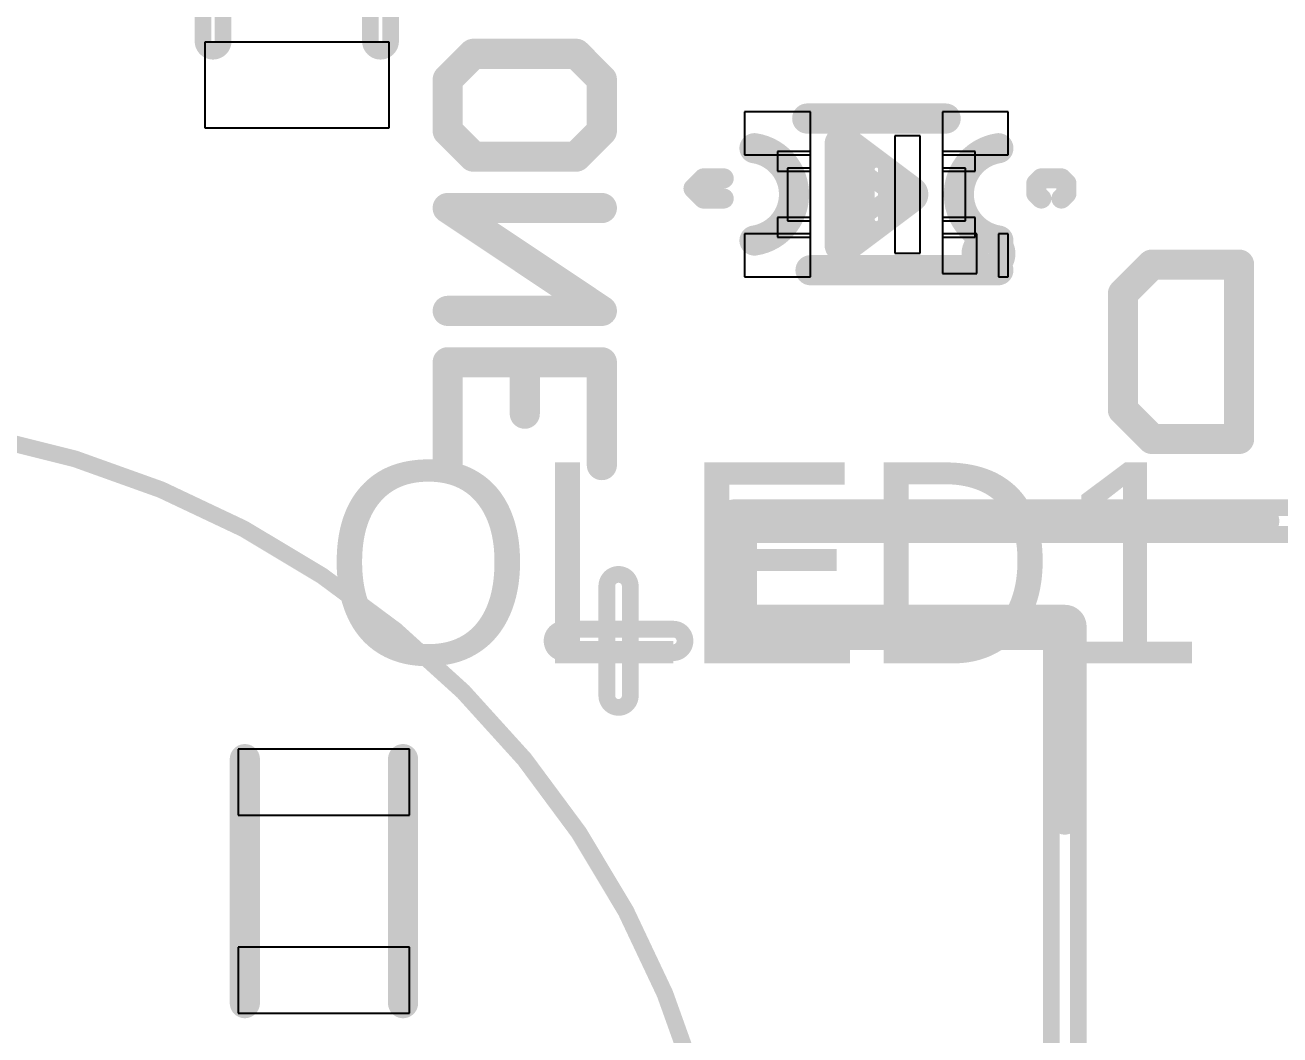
# Model space of a CAD drawing. Header units: millimetres. Extents: x 14 to 185, y 20 to 238.
# Drawn here: x 45.49 to 55, y 88.75 to 96.41 of the extents above; entities that cross this region are included whole.
import ezdxf

# ---------------------------------------------------------------- set-up
doc = ezdxf.new("R2010")
doc.units = ezdxf.units.MM
doc.layers.add('BottomOverlay', color=54, linetype='Continuous')
doc.layers.add('TopOverlay', color=2, linetype='Continuous')

# ---------------------------------------------------------------- blocks, each defined once
blk = doc.blocks.new('ADAFRUIT_390_B_12')
at = {"layer": 'BottomOverlay'}
for p, q in [((23.703, -5.985), (23.378, -5.985)), ((23.378, -5.985), (23.378, -6.485)), ((23.703, -6.485), (23.703, -5.985)), ((24.628, -5.985), (24.303, -5.985)), ((24.303, -5.985), (24.303, -6.06)), ((24.628, -6.06), (24.628, -5.985)), ((24.303, -6.06), (24.628, -6.06)), ((23.828, -6.235), (23.678, -6.235)), ((23.678, -6.235), (23.678, -6.485)), ((23.828, -6.485), (23.828, -6.235)), ((24.328, -6.235), (24.178, -6.235)), ((24.178, -6.235), (24.178, -6.485)), ((24.603, -6.223), (24.303, -6.223)), ((24.303, -6.223), (24.303, -6.485)), ((24.328, -6.485), (24.328, -6.235)), ((24.603, -6.485), (24.603, -6.223)), ((24.203, -6.31), (23.803, -6.31)), ((23.803, -6.31), (23.803, -6.485)), ((24.203, -6.485), (24.203, -6.31)), ((23.378, -6.485), (23.703, -6.485)), ((23.678, -6.485), (23.828, -6.485)), ((23.803, -6.485), (24.203, -6.485)), ((24.178, -6.485), (24.328, -6.485)), ((24.303, -6.485), (24.603, -6.485)), ((24.4475, -6.6539), (23.5585, -6.6539)), ((23.5585, -6.6539), (23.5585, -6.8444)), ((24.4475, -6.8444), (24.4475, -6.6539)), ((23.5585, -6.8444), (24.4475, -6.8444)), ((23.703, -7.485), (23.378, -7.485)), ((23.378, -7.485), (23.378, -7.985)), ((23.828, -7.485), (23.678, -7.485)), ((23.678, -7.485), (23.678, -7.735)), ((23.703, -7.985), (23.703, -7.485)), ((24.203, -7.485), (23.803, -7.485)), ((23.803, -7.485), (23.803, -7.66)), ((23.828, -7.735), (23.828, -7.485)), ((24.328, -7.485), (24.178, -7.485)), ((24.178, -7.485), (24.178, -7.735)), ((24.203, -7.66), (24.203, -7.485)), ((24.628, -7.485), (24.303, -7.485)), ((24.303, -7.485), (24.303, -7.985)), ((24.328, -7.735), (24.328, -7.485)), ((24.628, -7.985), (24.628, -7.485)), ((23.803, -7.66), (24.203, -7.66)), ((23.678, -7.735), (23.828, -7.735)), ((24.178, -7.735), (24.328, -7.735)), ((23.378, -7.985), (23.703, -7.985)), ((24.303, -7.985), (24.628, -7.985)), ((28.71, -10.526), (28.21, -10.526)), ((28.21, -10.526), (28.21, -11.826)), ((28.71, -11.826), (28.71, -10.526)), ((30.21, -10.526), (29.71, -10.526)), ((29.71, -10.526), (29.71, -11.826)), ((30.21, -11.826), (30.21, -10.526)), ((23.4978, -10.6805), (22.8478, -10.6805)), ((22.8478, -10.6805), (22.8478, -12.0805)), ((23.4978, -12.0805), (23.4978, -10.6805)), ((28.21, -11.826), (28.71, -11.826)), ((29.71, -11.826), (30.21, -11.826)), ((22.8478, -12.0805), (23.4978, -12.0805))]:
    blk.add_line(p, q, dxfattribs=at)
at = {"layer": 'BottomOverlay', "const_width": 0.127}
for points in [[(26.3784, -8.056), (26.3784, -0.556)], [(26.5816, -8.056), (26.5816, -0.556)], [(26.4165, -8.056), (26.4165, -4.056)], [(26.5435, -8.056), (26.5435, -4.056)], [(24.4845, -4.8949), (24.4845, -4.234)], [(25.8572, -4.1832), (24.5353, -4.1832)], [(24.5861, -4.8949), (24.5861, -4.234)], [(25.8064, -4.8949), (25.8064, -4.234)], [(25.908, -4.8949), (25.908, -4.234)], [(25.8572, -4.2848), (24.5353, -4.2848)], [(24.7915, -5.0793), (24.5712, -4.859)], [(25.601, -5.0793), (25.8213, -4.859)], [(24.7197, -5.1512), (24.4994, -4.9309)], [(25.6728, -5.1512), (25.8931, -4.9309)], [(25.6369, -5.0645), (24.7556, -5.0645)], [(25.6369, -5.1661), (24.7556, -5.1661)], [(33.68, -5.4544), (27.28, -5.4544)], [(23.8691, -5.7344), (23.8691, -5.5818)], [(23.8728, -5.5729), (23.911, -5.5347)], [(23.8908, -5.5908), (23.9289, -5.5527)], [(23.8945, -5.7344), (23.8945, -5.5818)], [(23.9962, -5.531), (23.92, -5.531)], [(23.9962, -5.5564), (23.92, -5.5564)], [(24.0254, -5.5908), (23.9872, -5.5527)], [(24.0433, -5.5729), (24.0052, -5.5347)], [(27.1784, -8.056), (27.1784, -5.556)], [(27.2665, -8.056), (27.2665, -5.556)], [(28.73, -5.4925), (27.33, -5.4925)], [(27.3816, -8.056), (27.3816, -5.556)], [(27.3935, -8.056), (27.3935, -5.556)], [(33.68, -5.6576), (27.28, -5.6576)], [(28.73, -5.6195), (27.33, -5.6195)], [(23.911, -5.7815), (23.8728, -5.7433)], [(23.9289, -5.7635), (23.8908, -5.7254)], [(23.9962, -5.7598), (23.92, -5.7598)], [(23.9872, -5.7635), (24.0254, -5.7254)], [(24.0052, -5.7815), (24.0433, -5.7433)], [(23.9962, -5.7852), (23.92, -5.7852)], [(24.5272, -7.485), (24.5272, -6.06)], [(24.6288, -7.485), (24.6288, -6.06)], [(23.3772, -7.51), (23.3772, -6.46)], [(23.4788, -7.51), (23.4788, -6.46)], [(23.561, -7.1933), (23.942, -6.6853)], [(24.445, -7.1933), (24.064, -6.6853)], [(23.683, -7.2847), (24.064, -6.7767)], [(24.0792, -6.7564), (23.9268, -6.7564)], [(24.323, -7.2847), (23.942, -6.7767)], [(24.1935, -6.9088), (23.8125, -6.9088)], [(24.0792, -6.9088), (23.9268, -6.9088)], [(24.3078, -7.0612), (23.6982, -7.0612)], [(24.1935, -7.0612), (23.8125, -7.0612)], [(24.384, -7.1628), (23.622, -7.1628)], [(24.3078, -7.2136), (23.6982, -7.2136)], [(24.384, -7.3152), (23.622, -7.3152)], [(27.28, -7.9544), (26.48, -7.9544)], [(27.33, -7.9925), (26.48, -7.9925)], [(23.8691, -8.2962), (23.8691, -8.1437)], [(23.8945, -8.2962), (23.8945, -8.1437)], [(24.0217, -8.2962), (24.0217, -8.1437)], [(24.047, -8.2962), (24.047, -8.1437)], [(27.33, -8.1195), (26.48, -8.1195)], [(24.0343, -8.2454), (23.8818, -8.2454)], [(27.28, -8.1576), (26.48, -8.1576)], [(23.9491, -8.3815), (23.8728, -8.3052)], [(24.0343, -8.2708), (23.8818, -8.2708)], [(23.9671, -8.3635), (23.8908, -8.2872)], [(23.9491, -8.3635), (24.0254, -8.2872)], [(23.9671, -8.3815), (24.0433, -8.3052)], [(27.2995, -9.3566), (27.2995, -8.5261)], [(27.4773, -9.3566), (27.4773, -8.5261)], [(27.8036, -8.8524), (26.9732, -8.8524)], [(22.9013, -9.2268), (23.0962, -9.0319)], [(22.9731, -9.2986), (23.168, -9.1037)], [(23.5219, -9.017), (23.1321, -9.017)], [(23.6809, -9.2986), (23.486, -9.1037)], [(23.7527, -9.2268), (23.5578, -9.0319)], [(24.0558, -10.2372), (24.0558, -9.0678)], [(24.0643, -10.209), (24.8439, -9.0396)], [(24.1489, -10.2654), (24.9285, -9.096)], [(24.1574, -10.2372), (24.1574, -9.0678)], [(24.8354, -10.2372), (24.8354, -9.0678)], [(24.937, -10.2372), (24.937, -9.0678)], [(25.2252, -10.2372), (25.2252, -9.0678)], [(26.0556, -9.017), (25.276, -9.017)], [(25.3268, -10.2372), (25.3268, -9.0678)], [(27.8036, -9.0302), (26.9732, -9.0302)], [(23.5219, -9.1186), (23.1321, -9.1186)], [(26.0556, -9.1186), (25.276, -9.1186)], [(22.8864, -10.0423), (22.8864, -9.2627)], [(22.988, -10.0423), (22.988, -9.2627)], [(23.666, -10.0423), (23.666, -9.2627)], [(23.7676, -10.0423), (23.7676, -9.2627)], [(25.6658, -9.6017), (25.276, -9.6017)], [(25.6658, -9.7033), (25.276, -9.7033)], [(23.168, -10.2013), (22.9731, -10.0064)], [(23.486, -10.2013), (23.6809, -10.0064)], [(23.0962, -10.2731), (22.9013, -10.0782)], [(23.5578, -10.2731), (23.7527, -10.0782)], [(23.5219, -10.1864), (23.1321, -10.1864)], [(26.0556, -10.1864), (25.276, -10.1864)], [(23.5219, -10.288), (23.1321, -10.288)], [(26.0556, -10.288), (25.276, -10.288)], [(30.135, -10.5252), (28.285, -10.5252)], [(30.135, -10.6268), (28.285, -10.6268)], [(22.841, -10.6708), (22.021, -10.6708)], [(22.841, -10.8232), (22.021, -10.8232)], [(30.135, -11.7252), (28.285, -11.7252)], [(30.135, -11.8268), (28.285, -11.8268)], [(22.841, -11.9408), (22.021, -11.9408)], [(22.841, -12.0932), (22.021, -12.0932)]]:
    blk.add_lwpolyline(points, dxfattribs=at)
for points in [[(26.4165, -4.056, -1), (26.5435, -4.056)], [(24.4845, -4.234, -1), (24.5861, -4.234)], [(24.5353, -4.2848, -1), (24.5353, -4.1832)], [(25.8064, -4.234, -1), (25.908, -4.234)], [(25.8572, -4.1832, -1), (25.8572, -4.2848)], [(24.4994, -4.9309, -1), (24.5712, -4.859)], [(24.5861, -4.8949, -1), (24.4845, -4.8949)], [(25.908, -4.8949, -1), (25.8064, -4.8949)], [(25.8213, -4.859, -1), (25.8931, -4.9309)], [(24.7556, -5.1661, -1), (24.7556, -5.0645)], [(24.7915, -5.0793, -1), (24.7197, -5.1512)], [(25.6728, -5.1512, -1), (25.601, -5.0793)], [(25.6369, -5.0645, -1), (25.6369, -5.1661)], [(27.1784, -5.556, -1), (27.3816, -5.556)], [(27.28, -5.6576, -1), (27.28, -5.4544)], [(23.8691, -5.5818, -1), (23.8945, -5.5818)], [(23.8908, -5.5908, -1), (23.8728, -5.5729)], [(23.92, -5.5564, -1), (23.92, -5.531)], [(23.911, -5.5347, -1), (23.9289, -5.5527)], [(23.9872, -5.5527, -1), (24.0052, -5.5347)], [(23.9962, -5.531, -1), (23.9962, -5.5564)], [(24.0433, -5.5729, -1), (24.0254, -5.5908)], [(27.33, -5.6195, -1), (27.33, -5.4925)], [(27.2665, -5.556, -1), (27.3935, -5.556)], [(28.73, -5.4925, -1), (28.73, -5.6195)], [(23.8728, -5.7433, -1), (23.8908, -5.7254)], [(23.8945, -5.7344, -1), (23.8691, -5.7344)], [(23.92, -5.7852, -1), (23.92, -5.7598)], [(23.9289, -5.7635, -1), (23.911, -5.7815)], [(24.0052, -5.7815, -1), (23.9872, -5.7635)], [(23.9962, -5.7598, -1), (23.9962, -5.7852)], [(24.0254, -5.7254, -1), (24.0433, -5.7433)], [(23.6028, -6.0678, -1), (23.7032, -6.0522)], [(24.3028, -6.0522, -0.8571), (23.7032, -6.0522)], [(24.3028, -6.0522, -1), (24.4032, -6.0678)], [(24.5272, -6.06, -1), (24.6288, -6.06)], [(24.4032, -6.0678, -0.8571), (23.6028, -6.0678)], [(23.3772, -6.46, -1), (23.4788, -6.46)], [(23.942, -6.7767, -1), (24.064, -6.6853)], [(23.942, -6.6853, -1), (24.064, -6.7767)], [(23.9268, -6.9088, -1), (23.9268, -6.7564)], [(24.0792, -6.7564, -1), (24.0792, -6.9088)], [(23.8125, -7.0612, -1), (23.8125, -6.9088)], [(24.1935, -6.9088, -1), (24.1935, -7.0612)], [(23.6982, -7.2136, -1), (23.6982, -7.0612)], [(24.3078, -7.0612, -1), (24.3078, -7.2136)], [(23.622, -7.3152, -1), (23.622, -7.1628)], [(23.683, -7.2847, -1), (23.561, -7.1933)], [(24.445, -7.1933, -1), (24.323, -7.2847)], [(24.384, -7.1628, -1), (24.384, -7.3152)], [(24.6288, -7.485, -1), (24.5272, -7.485)], [(23.4788, -7.51, -1), (23.3772, -7.51)], [(23.6028, -7.9022, -0.8571), (24.4032, -7.9022)], [(23.7032, -7.9178, -0.8571), (24.3028, -7.9178)], [(23.7032, -7.9178, -1), (23.6028, -7.9022)], [(24.4032, -7.9022, -1), (24.3028, -7.9178)], [(26.48, -8.1576, -1), (26.48, -7.9544)], [(27.28, -7.9544, -1), (27.28, -8.1576)], [(26.5816, -8.056, -1), (26.3784, -8.056)], [(26.48, -8.1195, -1), (26.48, -7.9925)], [(26.5435, -8.056, -1), (26.4165, -8.056)], [(27.3816, -8.056, -1), (27.1784, -8.056)], [(27.3935, -8.056, -1), (27.2665, -8.056)], [(27.33, -7.9925, -1), (27.33, -8.1195)], [(23.8691, -8.1437, -1), (23.8945, -8.1437)], [(24.0217, -8.1437, -1), (24.047, -8.1437)], [(23.8818, -8.2708, -1), (23.8818, -8.2454)], [(24.0343, -8.2454, -1), (24.0343, -8.2708)], [(23.8728, -8.3052, -1), (23.8908, -8.2872)], [(23.8945, -8.2962, -1), (23.8691, -8.2962)], [(24.047, -8.2962, -1), (24.0217, -8.2962)], [(24.0254, -8.2872, -1), (24.0433, -8.3052)], [(23.9671, -8.3815, -1), (23.9491, -8.3635)], [(23.9671, -8.3635, -1), (23.9491, -8.3815)], [(27.2995, -8.5261, -1), (27.4773, -8.5261)], [(26.9732, -9.0302, -1), (26.9732, -8.8524)], [(27.8036, -8.8524, -1), (27.8036, -9.0302)], [(23.1321, -9.1186, -1), (23.1321, -9.017)], [(23.0962, -9.0319, -1), (23.168, -9.1037)], [(23.486, -9.1037, -1), (23.5578, -9.0319)], [(23.5219, -9.017, -1), (23.5219, -9.1186)], [(24.0558, -9.0678, -1), (24.1574, -9.0678)], [(24.8354, -9.0678, -1), (24.937, -9.0678)], [(24.8439, -9.0396, -1), (24.9285, -9.096)], [(25.276, -9.1186, -1), (25.276, -9.017)], [(25.2252, -9.0678, -1), (25.3268, -9.0678)], [(26.0556, -9.017, -1), (26.0556, -9.1186)], [(22.8864, -9.2627, -1), (22.988, -9.2627)], [(22.9731, -9.2986, -1), (22.9013, -9.2268)], [(23.666, -9.2627, -1), (23.7676, -9.2627)], [(23.7527, -9.2268, -1), (23.6809, -9.2986)], [(27.4773, -9.3566, -1), (27.2995, -9.3566)], [(25.276, -9.7033, -1), (25.276, -9.6017)], [(25.6658, -9.6017, -1), (25.6658, -9.7033)], [(22.9013, -10.0782, -1), (22.9731, -10.0064)], [(22.988, -10.0423, -1), (22.8864, -10.0423)], [(23.7676, -10.0423, -1), (23.666, -10.0423)], [(23.6809, -10.0064, -1), (23.7527, -10.0782)], [(23.1321, -10.288, -1), (23.1321, -10.1864)], [(23.168, -10.2013, -1), (23.0962, -10.2731)], [(23.5578, -10.2731, -1), (23.486, -10.2013)], [(23.5219, -10.1864, -1), (23.5219, -10.288)], [(24.1489, -10.2654, -1), (24.0643, -10.209)], [(24.1574, -10.2372, -1), (24.0558, -10.2372)], [(24.937, -10.2372, -1), (24.8354, -10.2372)], [(25.276, -10.288, -1), (25.276, -10.1864)], [(25.3268, -10.2372, -1), (25.2252, -10.2372)], [(26.0556, -10.1864, -1), (26.0556, -10.288)], [(28.285, -10.6268, -1), (28.285, -10.5252)], [(30.135, -10.5252, -1), (30.135, -10.6268)], [(22.841, -10.6708, -1), (22.841, -10.8232)], [(28.285, -11.8268, -1), (28.285, -11.7252)], [(30.135, -11.7252, -1), (30.135, -11.8268)], [(22.841, -11.9408, -1), (22.841, -12.0932)]]:
    blk.add_lwpolyline(points, format="xyb", dxfattribs=at)
at = {"layer": 'BottomOverlay'}
for points, const_width in [([(26.3848, -4.056, 1), (26.4483, -4.056, 1)], 0.0635), ([(26.3848, -4.056, 1), (26.4483, -4.056, 1)], 0.0635), ([(26.5118, -4.056, 1), (26.5753, -4.056, 1)], 0.0635), ([(26.5118, -4.056, 1), (26.5753, -4.056, 1)], 0.0635), ([(24.4528, -4.234, 1), (24.5163, -4.234, 1)], 0.0635), ([(24.4528, -4.234, 1), (24.5163, -4.234, 1)], 0.0635), ([(24.5036, -4.1832, 1), (24.5671, -4.1832, 1)], 0.0635), ([(24.5036, -4.1832, 1), (24.5671, -4.1832, 1)], 0.0635), ([(24.5544, -4.234, 1), (24.6179, -4.234, 1)], 0.0635), ([(24.5544, -4.234, 1), (24.6179, -4.234, 1)], 0.0635), ([(25.7747, -4.234, 1), (25.8381, -4.234, 1)], 0.0635), ([(25.7747, -4.234, 1), (25.8381, -4.234, 1)], 0.0635), ([(25.8255, -4.1832, 1), (25.889, -4.1832, 1)], 0.0635), ([(25.8255, -4.1832, 1), (25.889, -4.1832, 1)], 0.0635), ([(25.8762, -4.234, 1), (25.9398, -4.234, 1)], 0.0635), ([(25.8762, -4.234, 1), (25.9398, -4.234, 1)], 0.0635), ([(24.5036, -4.2848, 1), (24.5671, -4.2848, 1)], 0.0635), ([(24.5036, -4.2848, 1), (24.5671, -4.2848, 1)], 0.0635), ([(25.8255, -4.2848, 1), (25.889, -4.2848, 1)], 0.0635), ([(25.8255, -4.2848, 1), (25.889, -4.2848, 1)], 0.0635), ([(24.4528, -4.8949, 1), (24.5163, -4.8949, 1)], 0.0635), ([(24.4528, -4.8949, 1), (24.5163, -4.8949, 1)], 0.0635), ([(24.5395, -4.859, 1), (24.603, -4.859, 1)], 0.0635), ([(24.5395, -4.859, 1), (24.603, -4.859, 1)], 0.0635), ([(24.5544, -4.8949, 1), (24.6179, -4.8949, 1)], 0.0635), ([(24.5544, -4.8949, 1), (24.6179, -4.8949, 1)], 0.0635), ([(25.7747, -4.8949, 1), (25.8381, -4.8949, 1)], 0.0635), ([(25.7747, -4.8949, 1), (25.8381, -4.8949, 1)], 0.0635), ([(25.7895, -4.859, 1), (25.853, -4.859, 1)], 0.0635), ([(25.7895, -4.859, 1), (25.853, -4.859, 1)], 0.0635), ([(25.8762, -4.8949, 1), (25.9398, -4.8949, 1)], 0.0635), ([(25.8762, -4.8949, 1), (25.9398, -4.8949, 1)], 0.0635), ([(24.4676, -4.9309, 1), (24.5311, -4.9309, 1)], 0.0635), ([(24.4676, -4.9309, 1), (24.5311, -4.9309, 1)], 0.0635), ([(25.8614, -4.9309, 1), (25.9249, -4.9309, 1)], 0.0635), ([(25.8614, -4.9309, 1), (25.9249, -4.9309, 1)], 0.0635), ([(24.7238, -5.0645, 1), (24.7873, -5.0645, 1)], 0.0635), ([(24.7238, -5.0645, 1), (24.7873, -5.0645, 1)], 0.0635), ([(24.7597, -5.0793, 1), (24.8232, -5.0793, 1)], 0.0635), ([(24.7597, -5.0793, 1), (24.8232, -5.0793, 1)], 0.0635), ([(25.5693, -5.0793, 1), (25.6328, -5.0793, 1)], 0.0635), ([(25.5693, -5.0793, 1), (25.6328, -5.0793, 1)], 0.0635), ([(25.6052, -5.0645, 1), (25.6687, -5.0645, 1)], 0.0635), ([(25.6052, -5.0645, 1), (25.6687, -5.0645, 1)], 0.0635), ([(24.6879, -5.1512, 1), (24.7514, -5.1512, 1)], 0.0635), ([(24.6879, -5.1512, 1), (24.7514, -5.1512, 1)], 0.0635), ([(24.7238, -5.1661, 1), (24.7873, -5.1661, 1)], 0.0635), ([(24.7238, -5.1661, 1), (24.7873, -5.1661, 1)], 0.0635), ([(25.6052, -5.1661, 1), (25.6687, -5.1661, 1)], 0.0635), ([(25.6052, -5.1661, 1), (25.6687, -5.1661, 1)], 0.0635), ([(25.6411, -5.1512, 1), (25.7046, -5.1512, 1)], 0.0635), ([(25.6411, -5.1512, 1), (25.7046, -5.1512, 1)], 0.0635), ([(27.2482, -5.4544, 1), (27.3117, -5.4544, 1)], 0.0635), ([(27.2482, -5.4544, 1), (27.3117, -5.4544, 1)], 0.0635), ([(23.8373, -5.5818, 1), (23.9008, -5.5818, 1)], 0.0635), ([(23.8373, -5.5818, 1), (23.9008, -5.5818, 1)], 0.0635), ([(23.841, -5.5729, 1), (23.9045, -5.5729, 1)], 0.0635), ([(23.8411, -5.5729, 1), (23.9046, -5.5729, 1)], 0.0635), ([(23.8627, -5.5818, 1), (23.9262, -5.5818, 1)], 0.0635), ([(23.8627, -5.5818, 1), (23.9262, -5.5818, 1)], 0.0635), ([(23.8793, -5.5347, 1), (23.9428, -5.5347, 1)], 0.0635), ([(23.8793, -5.5347, 1), (23.9428, -5.5347, 1)], 0.0635), ([(23.8883, -5.531, 1), (23.9518, -5.531, 1)], 0.0635), ([(23.8883, -5.531, 1), (23.9518, -5.531, 1)], 0.0635), ([(23.8883, -5.5564, 1), (23.9518, -5.5564, 1)], 0.0635), ([(23.8883, -5.5564, 1), (23.9518, -5.5564, 1)], 0.0635), ([(23.8972, -5.5527, 1), (23.9607, -5.5527, 1)], 0.0635), ([(23.8972, -5.5527, 1), (23.9607, -5.5527, 1)], 0.0635), ([(23.9555, -5.5527, 1), (24.019, -5.5527, 1)], 0.0635), ([(23.9555, -5.5527, 1), (24.019, -5.5527, 1)], 0.0635), ([(23.9645, -5.531, 1), (24.028, -5.531, 1)], 0.0635), ([(23.9645, -5.531, 1), (24.028, -5.531, 1)], 0.0635), ([(23.9645, -5.5564, 1), (24.028, -5.5564, 1)], 0.0635), ([(23.9645, -5.5564, 1), (24.028, -5.5564, 1)], 0.0635), ([(23.9734, -5.5347, 1), (24.0369, -5.5347, 1)], 0.0635), ([(23.9734, -5.5347, 1), (24.0369, -5.5347, 1)], 0.0635), ([(24.0115, -5.5729, 1), (24.075, -5.5729, 1)], 0.0635), ([(24.0115, -5.5729, 1), (24.075, -5.5729, 1)], 0.0635), ([(27.1466, -5.556, 1), (27.2101, -5.556, 1)], 0.0635), ([(27.1466, -5.556, 1), (27.2101, -5.556, 1)], 0.0635), ([(27.2348, -5.556, 1), (27.2983, -5.556, 1)], 0.0635), ([(27.2348, -5.556, 1), (27.2983, -5.556, 1)], 0.0635), ([(27.2983, -5.4925, 1), (27.3618, -5.4925, 1)], 0.0635), ([(27.2983, -5.4925, 1), (27.3618, -5.4925, 1)], 0.0635), ([(27.3498, -5.556, 1), (27.4133, -5.556, 1)], 0.0635), ([(27.3498, -5.556, 1), (27.4133, -5.556, 1)], 0.0635), ([(27.3618, -5.556, 1), (27.4253, -5.556, 1)], 0.0635), ([(27.3618, -5.556, 1), (27.4253, -5.556, 1)], 0.0635), ([(28.6983, -5.4925, 1), (28.7618, -5.4925, 1)], 0.0635), ([(28.6983, -5.4925, 1), (28.7618, -5.4925, 1)], 0.0635), ([(23.8591, -5.5908, 1), (23.9226, -5.5908, 1)], 0.0635), ([(23.8591, -5.5908, 1), (23.9226, -5.5908, 1)], 0.0635), ([(23.9937, -5.5908, 1), (24.0572, -5.5908, 1)], 0.0635), ([(23.9936, -5.5908, 1), (24.0571, -5.5908, 1)], 0.0635), ([(27.2482, -5.6576, 1), (27.3117, -5.6576, 1)], 0.0635), ([(27.2482, -5.6576, 1), (27.3117, -5.6576, 1)], 0.0635), ([(27.2983, -5.6195, 1), (27.3618, -5.6195, 1)], 0.0635), ([(27.2983, -5.6195, 1), (27.3618, -5.6195, 1)], 0.0635), ([(28.6983, -5.6195, 1), (28.7618, -5.6195, 1)], 0.0635), ([(28.6983, -5.6195, 1), (28.7618, -5.6195, 1)], 0.0635), ([(23.8373, -5.7344, 1), (23.9008, -5.7344, 1)], 0.0635), ([(23.8373, -5.7344, 1), (23.9008, -5.7344, 1)], 0.0635), ([(23.841, -5.7433, 1), (23.9045, -5.7433, 1)], 0.0635), ([(23.8411, -5.7433, 1), (23.9046, -5.7433, 1)], 0.0635), ([(23.8591, -5.7254, 1), (23.9226, -5.7254, 1)], 0.0635), ([(23.8591, -5.7254, 1), (23.9226, -5.7254, 1)], 0.0635), ([(23.8627, -5.7344, 1), (23.9262, -5.7344, 1)], 0.0635), ([(23.8627, -5.7344, 1), (23.9262, -5.7344, 1)], 0.0635), ([(23.8883, -5.7598, 1), (23.9518, -5.7598, 1)], 0.0635), ([(23.8883, -5.7598, 1), (23.9518, -5.7598, 1)], 0.0635), ([(23.8972, -5.7635, 1), (23.9607, -5.7635, 1)], 0.0635), ([(23.8972, -5.7635, 1), (23.9607, -5.7635, 1)], 0.0635), ([(23.9555, -5.7635, 1), (24.019, -5.7635, 1)], 0.0635), ([(23.9555, -5.7635, 1), (24.019, -5.7635, 1)], 0.0635), ([(23.9645, -5.7598, 1), (24.028, -5.7598, 1)], 0.0635), ([(23.9645, -5.7598, 1), (24.028, -5.7598, 1)], 0.0635), ([(23.9937, -5.7254, 1), (24.0572, -5.7254, 1)], 0.0635), ([(23.9937, -5.7254, 1), (24.0572, -5.7254, 1)], 0.0635), ([(24.0115, -5.7433, 1), (24.075, -5.7433, 1)], 0.0635), ([(24.0115, -5.7433, 1), (24.075, -5.7433, 1)], 0.0635), ([(23.8793, -5.7815, 1), (23.9428, -5.7815, 1)], 0.0635), ([(23.8793, -5.7815, 1), (23.9428, -5.7815, 1)], 0.0635), ([(23.8883, -5.7852, 1), (23.9518, -5.7852, 1)], 0.0635), ([(23.8883, -5.7852, 1), (23.9518, -5.7852, 1)], 0.0635), ([(23.9645, -5.7852, 1), (24.028, -5.7852, 1)], 0.0635), ([(23.9645, -5.7852, 1), (24.028, -5.7852, 1)], 0.0635), ([(23.9734, -5.7815, 1), (24.0369, -5.7815, 1)], 0.0635), ([(23.9734, -5.7815, 1), (24.0369, -5.7815, 1)], 0.0635), ([(23.6715, -6.0522, 1), (23.735, -6.0522, 1)], 0.0635), ([(23.6715, -6.0522, 1), (23.735, -6.0522, 1)], 0.0635), ([(24.271, -6.0522, 1), (24.3345, -6.0522, 1)], 0.0635), ([(24.271, -6.0522, 1), (24.3345, -6.0522, 1)], 0.0635), ([(24.5941, -6.135, 1), (24.3119, -6.135, 1)], 0.127), ([(24.4955, -6.06, 1), (24.559, -6.06, 1)], 0.0635), ([(24.4955, -6.06, 1), (24.559, -6.06, 1)], 0.0635), ([(24.5971, -6.06, 1), (24.6606, -6.06, 1)], 0.0635), ([(24.5971, -6.06, 1), (24.6606, -6.06, 1)], 0.0635), ([(23.5711, -6.0678, 1), (23.6346, -6.0678, 1)], 0.0635), ([(23.5711, -6.0678, 1), (23.6346, -6.0678, 1)], 0.0635), ([(24.2801, -6.135, 1), (24.3436, -6.135, 1)], 0.0635), ([(24.5179, -6.135, 1), (24.3881, -6.135, 1)], 0.127), ([(24.3563, -6.135, 1), (24.4198, -6.135, 1)], 0.0635), ([(24.3714, -6.0678, 1), (24.4349, -6.0678, 1)], 0.0635), ([(24.3714, -6.0678, 1), (24.4349, -6.0678, 1)], 0.0635), ([(24.4861, -6.135, 1), (24.5496, -6.135, 1)], 0.0635), ([(24.5623, -6.135, 1), (24.6258, -6.135, 1)], 0.0635), ([(23.3454, -6.46, 1), (23.4089, -6.46, 1)], 0.0635), ([(23.3454, -6.46, 1), (23.4089, -6.46, 1)], 0.0635), ([(23.447, -6.46, 1), (23.5105, -6.46, 1)], 0.0635), ([(23.447, -6.46, 1), (23.5105, -6.46, 1)], 0.0635), ([(23.9102, -6.6853, 1), (23.9737, -6.6853, 1)], 0.0635), ([(23.9102, -6.6853, 1), (23.9737, -6.6853, 1)], 0.0635), ([(24.0323, -6.6853, 1), (24.0958, -6.6853, 1)], 0.0635), ([(24.0323, -6.6853, 1), (24.0958, -6.6853, 1)], 0.0635), ([(23.8951, -6.7564, 1), (23.9585, -6.7564, 1)], 0.0635), ([(23.8951, -6.7564, 1), (23.9585, -6.7564, 1)], 0.0635), ([(23.9102, -6.7767, 1), (23.9737, -6.7767, 1)], 0.0635), ([(23.9102, -6.7767, 1), (23.9737, -6.7767, 1)], 0.0635), ([(24.0323, -6.7767, 1), (24.0958, -6.7767, 1)], 0.0635), ([(24.0323, -6.7767, 1), (24.0958, -6.7767, 1)], 0.0635), ([(24.0475, -6.7564, 1), (24.1109, -6.7564, 1)], 0.0635), ([(24.0475, -6.7564, 1), (24.1109, -6.7564, 1)], 0.0635), ([(23.7808, -6.9088, 1), (23.8442, -6.9088, 1)], 0.0635), ([(23.7808, -6.9088, 1), (23.8442, -6.9088, 1)], 0.0635), ([(23.8951, -6.9088, 1), (23.9585, -6.9088, 1)], 0.0635), ([(23.8951, -6.9088, 1), (23.9585, -6.9088, 1)], 0.0635), ([(24.0475, -6.9088, 1), (24.1109, -6.9088, 1)], 0.0635), ([(24.0475, -6.9088, 1), (24.1109, -6.9088, 1)], 0.0635), ([(24.1618, -6.9088, 1), (24.2252, -6.9088, 1)], 0.0635), ([(24.1618, -6.9088, 1), (24.2252, -6.9088, 1)], 0.0635), ([(23.6665, -7.0612, 1), (23.7299, -7.0612, 1)], 0.0635), ([(23.6665, -7.0612, 1), (23.7299, -7.0612, 1)], 0.0635), ([(23.7808, -7.0612, 1), (23.8442, -7.0612, 1)], 0.0635), ([(23.7808, -7.0612, 1), (23.8442, -7.0612, 1)], 0.0635), ([(24.1618, -7.0612, 1), (24.2252, -7.0612, 1)], 0.0635), ([(24.1618, -7.0612, 1), (24.2252, -7.0612, 1)], 0.0635), ([(24.2761, -7.0612, 1), (24.3395, -7.0612, 1)], 0.0635), ([(24.2761, -7.0612, 1), (24.3395, -7.0612, 1)], 0.0635), ([(23.5292, -7.1933, 1), (23.5927, -7.1933, 1)], 0.0635), ([(23.5292, -7.1933, 1), (23.5927, -7.1933, 1)], 0.0635), ([(23.5903, -7.1628, 1), (23.6537, -7.1628, 1)], 0.0635), ([(23.5903, -7.1628, 1), (23.6537, -7.1628, 1)], 0.0635), ([(24.3523, -7.1628, 1), (24.4157, -7.1628, 1)], 0.0635), ([(24.3523, -7.1628, 1), (24.4157, -7.1628, 1)], 0.0635), ([(24.4133, -7.1933, 1), (24.4768, -7.1933, 1)], 0.0635), ([(24.4133, -7.1933, 1), (24.4768, -7.1933, 1)], 0.0635), ([(23.6513, -7.2847, 1), (23.7148, -7.2847, 1)], 0.0635), ([(23.6513, -7.2847, 1), (23.7148, -7.2847, 1)], 0.0635), ([(23.6665, -7.2136, 1), (23.7299, -7.2136, 1)], 0.0635), ([(23.6665, -7.2136, 1), (23.7299, -7.2136, 1)], 0.0635), ([(24.2761, -7.2136, 1), (24.3395, -7.2136, 1)], 0.0635), ([(24.2761, -7.2136, 1), (24.3395, -7.2136, 1)], 0.0635), ([(24.2912, -7.2847, 1), (24.3547, -7.2847, 1)], 0.0635), ([(24.2912, -7.2847, 1), (24.3547, -7.2847, 1)], 0.0635), ([(23.5903, -7.3152, 1), (23.6537, -7.3152, 1)], 0.0635), ([(23.5903, -7.3152, 1), (23.6537, -7.3152, 1)], 0.0635), ([(24.3523, -7.3152, 1), (24.4157, -7.3152, 1)], 0.0635), ([(24.3523, -7.3152, 1), (24.4157, -7.3152, 1)], 0.0635), ([(24.4955, -7.485, 1), (24.559, -7.485, 1)], 0.0635), ([(24.4955, -7.485, 1), (24.559, -7.485, 1)], 0.0635), ([(24.5971, -7.485, 1), (24.6606, -7.485, 1)], 0.0635), ([(24.5971, -7.485, 1), (24.6606, -7.485, 1)], 0.0635), ([(23.3454, -7.51, 1), (23.4089, -7.51, 1)], 0.0635), ([(23.3454, -7.51, 1), (23.4089, -7.51, 1)], 0.0635), ([(23.447, -7.51, 1), (23.5105, -7.51, 1)], 0.0635), ([(23.447, -7.51, 1), (23.5105, -7.51, 1)], 0.0635), ([(23.5711, -7.9022, 1), (23.6346, -7.9022, 1)], 0.0635), ([(23.5711, -7.9022, 1), (23.6346, -7.9022, 1)], 0.0635), ([(23.6715, -7.9178, 1), (23.735, -7.9178, 1)], 0.0635), ([(23.6715, -7.9178, 1), (23.735, -7.9178, 1)], 0.0635), ([(24.271, -7.9178, 1), (24.3345, -7.9178, 1)], 0.0635), ([(24.271, -7.9178, 1), (24.3345, -7.9178, 1)], 0.0635), ([(24.3714, -7.9022, 1), (24.4349, -7.9022, 1)], 0.0635), ([(24.3714, -7.9022, 1), (24.4349, -7.9022, 1)], 0.0635), ([(26.4483, -7.9544, 1), (26.5118, -7.9544, 1)], 0.0635), ([(26.4483, -7.9544, 1), (26.5118, -7.9544, 1)], 0.0635), ([(27.2482, -7.9544, 1), (27.3117, -7.9544, 1)], 0.0635), ([(27.2482, -7.9544, 1), (27.3117, -7.9544, 1)], 0.0635), ([(39.8272, -15.113, 1), (25.7048, -15.113, 1)], 0.127), ([(26.3467, -8.056, 1), (26.4102, -8.056, 1)], 0.0635), ([(26.3467, -8.056, 1), (26.4102, -8.056, 1)], 0.0635), ([(26.3848, -8.056, 1), (26.4483, -8.056, 1)], 0.0635), ([(26.3848, -8.056, 1), (26.4483, -8.056, 1)], 0.0635), ([(26.4483, -7.9925, 1), (26.5118, -7.9925, 1)], 0.0635), ([(26.4483, -7.9925, 1), (26.5118, -7.9925, 1)], 0.0635), ([(26.5118, -8.056, 1), (26.5753, -8.056, 1)], 0.0635), ([(26.5118, -8.056, 1), (26.5753, -8.056, 1)], 0.0635), ([(26.5499, -8.056, 1), (26.6134, -8.056, 1)], 0.0635), ([(26.5499, -8.056, 1), (26.6134, -8.056, 1)], 0.0635), ([(27.1466, -8.056, 1), (27.2101, -8.056, 1)], 0.0635), ([(27.1466, -8.056, 1), (27.2101, -8.056, 1)], 0.0635), ([(27.2348, -8.056, 1), (27.2983, -8.056, 1)], 0.0635), ([(27.2348, -8.056, 1), (27.2983, -8.056, 1)], 0.0635), ([(27.2983, -7.9925, 1), (27.3618, -7.9925, 1)], 0.0635), ([(27.2983, -7.9925, 1), (27.3618, -7.9925, 1)], 0.0635), ([(27.3498, -8.056, 1), (27.4133, -8.056, 1)], 0.0635), ([(27.3498, -8.056, 1), (27.4133, -8.056, 1)], 0.0635), ([(27.3618, -8.056, 1), (27.4253, -8.056, 1)], 0.0635), ([(27.3618, -8.056, 1), (27.4253, -8.056, 1)], 0.0635), ([(23.8373, -8.1437, 1), (23.9008, -8.1437, 1)], 0.0635), ([(23.8373, -8.1437, 1), (23.9008, -8.1437, 1)], 0.0635), ([(23.8627, -8.1437, 1), (23.9262, -8.1437, 1)], 0.0635), ([(23.8627, -8.1437, 1), (23.9262, -8.1437, 1)], 0.0635), ([(23.9899, -8.1437, 1), (24.0534, -8.1437, 1)], 0.0635), ([(23.9899, -8.1437, 1), (24.0534, -8.1437, 1)], 0.0635), ([(24.0153, -8.1437, 1), (24.0788, -8.1437, 1)], 0.0635), ([(24.0153, -8.1437, 1), (24.0788, -8.1437, 1)], 0.0635), ([(26.4483, -8.1195, 1), (26.5118, -8.1195, 1)], 0.0635), ([(26.4483, -8.1195, 1), (26.5118, -8.1195, 1)], 0.0635), ([(27.2983, -8.1195, 1), (27.3618, -8.1195, 1)], 0.0635), ([(27.2983, -8.1195, 1), (27.3618, -8.1195, 1)], 0.0635), ([(23.85, -8.2454, 1), (23.9135, -8.2454, 1)], 0.0635), ([(23.85, -8.2454, 1), (23.9135, -8.2454, 1)], 0.0635), ([(24.0026, -8.2454, 1), (24.0661, -8.2454, 1)], 0.0635), ([(24.0026, -8.2454, 1), (24.0661, -8.2454, 1)], 0.0635), ([(26.4483, -8.1576, 1), (26.5118, -8.1576, 1)], 0.0635), ([(26.4483, -8.1576, 1), (26.5118, -8.1576, 1)], 0.0635), ([(27.2482, -8.1576, 1), (27.3117, -8.1576, 1)], 0.0635), ([(27.2482, -8.1576, 1), (27.3117, -8.1576, 1)], 0.0635), ([(23.8373, -8.2962, 1), (23.9008, -8.2962, 1)], 0.0635), ([(23.8373, -8.2962, 1), (23.9008, -8.2962, 1)], 0.0635), ([(23.841, -8.3052, 1), (23.9045, -8.3052, 1)], 0.0635), ([(23.8411, -8.3052, 1), (23.9046, -8.3052, 1)], 0.0635), ([(23.85, -8.2708, 1), (23.9135, -8.2708, 1)], 0.0635), ([(23.85, -8.2708, 1), (23.9135, -8.2708, 1)], 0.0635), ([(23.8591, -8.2872, 1), (23.9226, -8.2872, 1)], 0.0635), ([(23.8591, -8.2872, 1), (23.9226, -8.2872, 1)], 0.0635), ([(23.8627, -8.2962, 1), (23.9262, -8.2962, 1)], 0.0635), ([(23.8627, -8.2962, 1), (23.9262, -8.2962, 1)], 0.0635), ([(23.9899, -8.2962, 1), (24.0534, -8.2962, 1)], 0.0635), ([(23.9899, -8.2962, 1), (24.0534, -8.2962, 1)], 0.0635), ([(23.9937, -8.2872, 1), (24.0572, -8.2872, 1)], 0.0635), ([(23.9937, -8.2872, 1), (24.0572, -8.2872, 1)], 0.0635), ([(24.0026, -8.2708, 1), (24.0661, -8.2708, 1)], 0.0635), ([(24.0026, -8.2708, 1), (24.0661, -8.2708, 1)], 0.0635), ([(24.0115, -8.3052, 1), (24.075, -8.3052, 1)], 0.0635), ([(24.0115, -8.3052, 1), (24.075, -8.3052, 1)], 0.0635), ([(24.0153, -8.2962, 1), (24.0788, -8.2962, 1)], 0.0635), ([(24.0153, -8.2962, 1), (24.0788, -8.2962, 1)], 0.0635), ([(23.9174, -8.3635, 1), (23.9809, -8.3635, 1)], 0.0635), ([(23.9174, -8.3635, 1), (23.9809, -8.3635, 1)], 0.0635), ([(23.9174, -8.3815, 1), (23.9809, -8.3815, 1)], 0.0635), ([(23.9174, -8.3815, 1), (23.9809, -8.3815, 1)], 0.0635), ([(23.9353, -8.3635, 1), (23.9988, -8.3635, 1)], 0.0635), ([(23.9353, -8.3635, 1), (23.9988, -8.3635, 1)], 0.0635), ([(23.9353, -8.3815, 1), (23.9988, -8.3815, 1)], 0.0635), ([(23.9353, -8.3815, 1), (23.9988, -8.3815, 1)], 0.0635), ([(27.2678, -8.5261, 1), (27.3313, -8.5261, 1)], 0.0635), ([(27.2678, -8.5261, 1), (27.3313, -8.5261, 1)], 0.0635), ([(27.4456, -8.5261, 1), (27.5091, -8.5261, 1)], 0.0635), ([(27.4456, -8.5261, 1), (27.5091, -8.5261, 1)], 0.0635), ([(26.9414, -8.8524, 1), (27.0049, -8.8524, 1)], 0.0635), ([(26.9414, -8.8524, 1), (27.0049, -8.8524, 1)], 0.0635), ([(27.7718, -8.8524, 1), (27.8353, -8.8524, 1)], 0.0635), ([(27.7718, -8.8524, 1), (27.8353, -8.8524, 1)], 0.0635), ([(23.0644, -9.0319, 1), (23.1279, -9.0319, 1)], 0.0635), ([(23.0644, -9.0319, 1), (23.1279, -9.0319, 1)], 0.0635), ([(23.1004, -9.017, 1), (23.1639, -9.017, 1)], 0.0635), ([(23.1004, -9.017, 1), (23.1639, -9.017, 1)], 0.0635), ([(23.1363, -9.1037, 1), (23.1998, -9.1037, 1)], 0.0635), ([(23.1363, -9.1037, 1), (23.1998, -9.1037, 1)], 0.0635), ([(23.4543, -9.1037, 1), (23.5178, -9.1037, 1)], 0.0635), ([(23.4543, -9.1037, 1), (23.5178, -9.1037, 1)], 0.0635), ([(23.4902, -9.017, 1), (23.5537, -9.017, 1)], 0.0635), ([(23.4902, -9.017, 1), (23.5537, -9.017, 1)], 0.0635), ([(23.526, -9.0319, 1), (23.5895, -9.0319, 1)], 0.0635), ([(23.526, -9.0319, 1), (23.5895, -9.0319, 1)], 0.0635), ([(24.024, -9.0678, 1), (24.0875, -9.0678, 1)], 0.0635), ([(24.024, -9.0678, 1), (24.0875, -9.0678, 1)], 0.0635), ([(24.1256, -9.0678, 1), (24.1891, -9.0678, 1)], 0.0635), ([(24.1256, -9.0678, 1), (24.1891, -9.0678, 1)], 0.0635), ([(24.8037, -9.0678, 1), (24.8672, -9.0678, 1)], 0.0635), ([(24.8037, -9.0678, 1), (24.8672, -9.0678, 1)], 0.0635), ([(24.8122, -9.0396, 1), (24.8757, -9.0396, 1)], 0.0635), ([(24.8121, -9.0396, 1), (24.8756, -9.0396, 1)], 0.0635), ([(24.8967, -9.096, 1), (24.9602, -9.096, 1)], 0.0635), ([(24.8967, -9.096, 1), (24.9602, -9.096, 1)], 0.0635), ([(24.9053, -9.0678, 1), (24.9688, -9.0678, 1)], 0.0635), ([(24.9053, -9.0678, 1), (24.9688, -9.0678, 1)], 0.0635), ([(25.1934, -9.0678, 1), (25.2569, -9.0678, 1)], 0.0635), ([(25.1934, -9.0678, 1), (25.2569, -9.0678, 1)], 0.0635), ([(25.2442, -9.017, 1), (25.3077, -9.017, 1)], 0.0635), ([(25.2442, -9.017, 1), (25.3077, -9.017, 1)], 0.0635), ([(25.295, -9.0678, 1), (25.3585, -9.0678, 1)], 0.0635), ([(25.295, -9.0678, 1), (25.3585, -9.0678, 1)], 0.0635), ([(26.0238, -9.017, 1), (26.0873, -9.017, 1)], 0.0635), ([(26.0238, -9.017, 1), (26.0873, -9.017, 1)], 0.0635), ([(26.9414, -9.0302, 1), (27.0049, -9.0302, 1)], 0.0635), ([(26.9414, -9.0302, 1), (27.0049, -9.0302, 1)], 0.0635), ([(27.7718, -9.0302, 1), (27.8353, -9.0302, 1)], 0.0635), ([(27.7718, -9.0302, 1), (27.8353, -9.0302, 1)], 0.0635), ([(23.1004, -9.1186, 1), (23.1639, -9.1186, 1)], 0.0635), ([(23.1004, -9.1186, 1), (23.1639, -9.1186, 1)], 0.0635), ([(23.4902, -9.1186, 1), (23.5537, -9.1186, 1)], 0.0635), ([(23.4902, -9.1186, 1), (23.5537, -9.1186, 1)], 0.0635), ([(25.2442, -9.1186, 1), (25.3077, -9.1186, 1)], 0.0635), ([(25.2442, -9.1186, 1), (25.3077, -9.1186, 1)], 0.0635), ([(26.0238, -9.1186, 1), (26.0873, -9.1186, 1)], 0.0635), ([(26.0238, -9.1186, 1), (26.0873, -9.1186, 1)], 0.0635), ([(22.8547, -9.2627, 1), (22.9182, -9.2627, 1)], 0.0635), ([(22.8547, -9.2627, 1), (22.9182, -9.2627, 1)], 0.0635), ([(22.8696, -9.2268, 1), (22.9331, -9.2268, 1)], 0.0635), ([(22.8696, -9.2268, 1), (22.9331, -9.2268, 1)], 0.0635), ([(22.9563, -9.2627, 1), (23.0198, -9.2627, 1)], 0.0635), ([(22.9563, -9.2627, 1), (23.0198, -9.2627, 1)], 0.0635), ([(23.6343, -9.2627, 1), (23.6978, -9.2627, 1)], 0.0635), ([(23.6343, -9.2627, 1), (23.6978, -9.2627, 1)], 0.0635), ([(23.721, -9.2268, 1), (23.7845, -9.2268, 1)], 0.0635), ([(23.721, -9.2268, 1), (23.7845, -9.2268, 1)], 0.0635), ([(23.7359, -9.2627, 1), (23.7994, -9.2627, 1)], 0.0635), ([(23.7359, -9.2627, 1), (23.7994, -9.2627, 1)], 0.0635), ([(22.9414, -9.2986, 1), (23.0049, -9.2986, 1)], 0.0635), ([(22.9414, -9.2986, 1), (23.0049, -9.2986, 1)], 0.0635), ([(23.6492, -9.2986, 1), (23.7127, -9.2986, 1)], 0.0635), ([(23.6492, -9.2986, 1), (23.7127, -9.2986, 1)], 0.0635), ([(27.2678, -9.3566, 1), (27.3313, -9.3566, 1)], 0.0635), ([(27.2678, -9.3566, 1), (27.3313, -9.3566, 1)], 0.0635), ([(27.4456, -9.3566, 1), (27.5091, -9.3566, 1)], 0.0635), ([(27.4456, -9.3566, 1), (27.5091, -9.3566, 1)], 0.0635), ([(25.2442, -9.6017, 1), (25.3077, -9.6017, 1)], 0.0635), ([(25.2442, -9.6017, 1), (25.3077, -9.6017, 1)], 0.0635), ([(25.6341, -9.6017, 1), (25.6976, -9.6017, 1)], 0.0635), ([(25.6341, -9.6017, 1), (25.6976, -9.6017, 1)], 0.0635), ([(25.2442, -9.7033, 1), (25.3077, -9.7033, 1)], 0.0635), ([(25.2442, -9.7033, 1), (25.3077, -9.7033, 1)], 0.0635), ([(25.6341, -9.7033, 1), (25.6976, -9.7033, 1)], 0.0635), ([(25.6341, -9.7033, 1), (25.6976, -9.7033, 1)], 0.0635), ([(22.8547, -10.0423, 1), (22.9182, -10.0423, 1)], 0.0635), ([(22.8547, -10.0423, 1), (22.9182, -10.0423, 1)], 0.0635), ([(22.9414, -10.0064, 1), (23.0049, -10.0064, 1)], 0.0635), ([(22.9414, -10.0064, 1), (23.0049, -10.0064, 1)], 0.0635), ([(22.9563, -10.0423, 1), (23.0198, -10.0423, 1)], 0.0635), ([(22.9563, -10.0423, 1), (23.0198, -10.0423, 1)], 0.0635), ([(23.6343, -10.0423, 1), (23.6978, -10.0423, 1)], 0.0635), ([(23.6343, -10.0423, 1), (23.6978, -10.0423, 1)], 0.0635), ([(23.6492, -10.0064, 1), (23.7127, -10.0064, 1)], 0.0635), ([(23.6492, -10.0064, 1), (23.7127, -10.0064, 1)], 0.0635), ([(23.7359, -10.0423, 1), (23.7994, -10.0423, 1)], 0.0635), ([(23.7359, -10.0423, 1), (23.7994, -10.0423, 1)], 0.0635), ([(22.8696, -10.0782, 1), (22.9331, -10.0782, 1)], 0.0635), ([(22.8696, -10.0782, 1), (22.9331, -10.0782, 1)], 0.0635), ([(23.721, -10.0782, 1), (23.7845, -10.0782, 1)], 0.0635), ([(23.721, -10.0782, 1), (23.7845, -10.0782, 1)], 0.0635), ([(23.1004, -10.1864, 1), (23.1639, -10.1864, 1)], 0.0635), ([(23.1004, -10.1864, 1), (23.1639, -10.1864, 1)], 0.0635), ([(23.1363, -10.2013, 1), (23.1998, -10.2013, 1)], 0.0635), ([(23.1363, -10.2013, 1), (23.1998, -10.2013, 1)], 0.0635), ([(23.4543, -10.2013, 1), (23.5178, -10.2013, 1)], 0.0635), ([(23.4543, -10.2013, 1), (23.5178, -10.2013, 1)], 0.0635), ([(23.4902, -10.1864, 1), (23.5537, -10.1864, 1)], 0.0635), ([(23.4902, -10.1864, 1), (23.5537, -10.1864, 1)], 0.0635), ([(24.024, -10.2372, 1), (24.0875, -10.2372, 1)], 0.0635), ([(24.024, -10.2372, 1), (24.0875, -10.2372, 1)], 0.0635), ([(24.0326, -10.209, 1), (24.0961, -10.209, 1)], 0.0635), ([(24.0326, -10.209, 1), (24.0961, -10.209, 1)], 0.0635), ([(24.1256, -10.2372, 1), (24.1891, -10.2372, 1)], 0.0635), ([(24.1256, -10.2372, 1), (24.1891, -10.2372, 1)], 0.0635), ([(24.8037, -10.2372, 1), (24.8672, -10.2372, 1)], 0.0635), ([(24.8037, -10.2372, 1), (24.8672, -10.2372, 1)], 0.0635), ([(24.9053, -10.2372, 1), (24.9688, -10.2372, 1)], 0.0635), ([(24.9053, -10.2372, 1), (24.9688, -10.2372, 1)], 0.0635), ([(25.1934, -10.2372, 1), (25.2569, -10.2372, 1)], 0.0635), ([(25.1934, -10.2372, 1), (25.2569, -10.2372, 1)], 0.0635), ([(25.2442, -10.1864, 1), (25.3077, -10.1864, 1)], 0.0635), ([(25.2442, -10.1864, 1), (25.3077, -10.1864, 1)], 0.0635), ([(25.295, -10.2372, 1), (25.3585, -10.2372, 1)], 0.0635), ([(25.295, -10.2372, 1), (25.3585, -10.2372, 1)], 0.0635), ([(26.0238, -10.1864, 1), (26.0873, -10.1864, 1)], 0.0635), ([(26.0238, -10.1864, 1), (26.0873, -10.1864, 1)], 0.0635), ([(23.0644, -10.2731, 1), (23.1279, -10.2731, 1)], 0.0635), ([(23.0644, -10.2731, 1), (23.1279, -10.2731, 1)], 0.0635), ([(23.1004, -10.288, 1), (23.1639, -10.288, 1)], 0.0635), ([(23.1004, -10.288, 1), (23.1639, -10.288, 1)], 0.0635), ([(23.4902, -10.288, 1), (23.5537, -10.288, 1)], 0.0635), ([(23.4902, -10.288, 1), (23.5537, -10.288, 1)], 0.0635), ([(23.526, -10.2731, 1), (23.5895, -10.2731, 1)], 0.0635), ([(23.526, -10.2731, 1), (23.5895, -10.2731, 1)], 0.0635), ([(24.1172, -10.2654, 1), (24.1807, -10.2654, 1)], 0.0635), ([(24.1171, -10.2654, 1), (24.1806, -10.2654, 1)], 0.0635), ([(25.2442, -10.288, 1), (25.3077, -10.288, 1)], 0.0635), ([(25.2442, -10.288, 1), (25.3077, -10.288, 1)], 0.0635), ([(26.0238, -10.288, 1), (26.0873, -10.288, 1)], 0.0635), ([(26.0238, -10.288, 1), (26.0873, -10.288, 1)], 0.0635), ([(28.2533, -10.5252, 1), (28.3168, -10.5252, 1)], 0.0635), ([(28.2533, -10.5252, 1), (28.3168, -10.5252, 1)], 0.0635), ([(30.1032, -10.5252, 1), (30.1667, -10.5252, 1)], 0.0635), ([(30.1032, -10.5252, 1), (30.1667, -10.5252, 1)], 0.0635), ([(28.2533, -10.6268, 1), (28.3168, -10.6268, 1)], 0.0635), ([(28.2533, -10.6268, 1), (28.3168, -10.6268, 1)], 0.0635), ([(30.1032, -10.6268, 1), (30.1667, -10.6268, 1)], 0.0635), ([(30.1032, -10.6268, 1), (30.1667, -10.6268, 1)], 0.0635), ([(22.8093, -10.6708, 1), (22.8728, -10.6708, 1)], 0.0635), ([(22.8093, -10.6708, 1), (22.8728, -10.6708, 1)], 0.0635), ([(22.8093, -10.8232, 1), (22.8728, -10.8232, 1)], 0.0635), ([(22.8093, -10.8232, 1), (22.8728, -10.8232, 1)], 0.0635), ([(28.2533, -11.7252, 1), (28.3168, -11.7252, 1)], 0.0635), ([(28.2533, -11.7252, 1), (28.3168, -11.7252, 1)], 0.0635), ([(30.1032, -11.7252, 1), (30.1667, -11.7252, 1)], 0.0635), ([(30.1032, -11.7252, 1), (30.1667, -11.7252, 1)], 0.0635), ([(28.2533, -11.8268, 1), (28.3168, -11.8268, 1)], 0.0635), ([(28.2533, -11.8268, 1), (28.3168, -11.8268, 1)], 0.0635), ([(30.1032, -11.8268, 1), (30.1667, -11.8268, 1)], 0.0635), ([(30.1032, -11.8268, 1), (30.1667, -11.8268, 1)], 0.0635), ([(22.8093, -11.9408, 1), (22.8728, -11.9408, 1)], 0.0635), ([(22.8093, -11.9408, 1), (22.8728, -11.9408, 1)], 0.0635), ([(22.8093, -12.0932, 1), (22.8728, -12.0932, 1)], 0.0635), ([(22.8093, -12.0932, 1), (22.8728, -12.0932, 1)], 0.0635)]:
    blk.add_lwpolyline(points, format="xyb", close=True, dxfattribs=dict(at, const_width=const_width))

msp = doc.modelspace()

# ---------------------------------------------------------------- block references
at = {"rotation": 270}
msp.add_blockref('ADAFRUIT_390_B_12', (58.928, 119.126), dxfattribs=at)

# ---------------------------------------------------------------- texts
at = {"layer": 'TopOverlay'}
msp.add_text('OLED1', height=1.524, dxfattribs=at).set_placement((47.752, 91.567))

doc.saveas('drawing.dxf')
